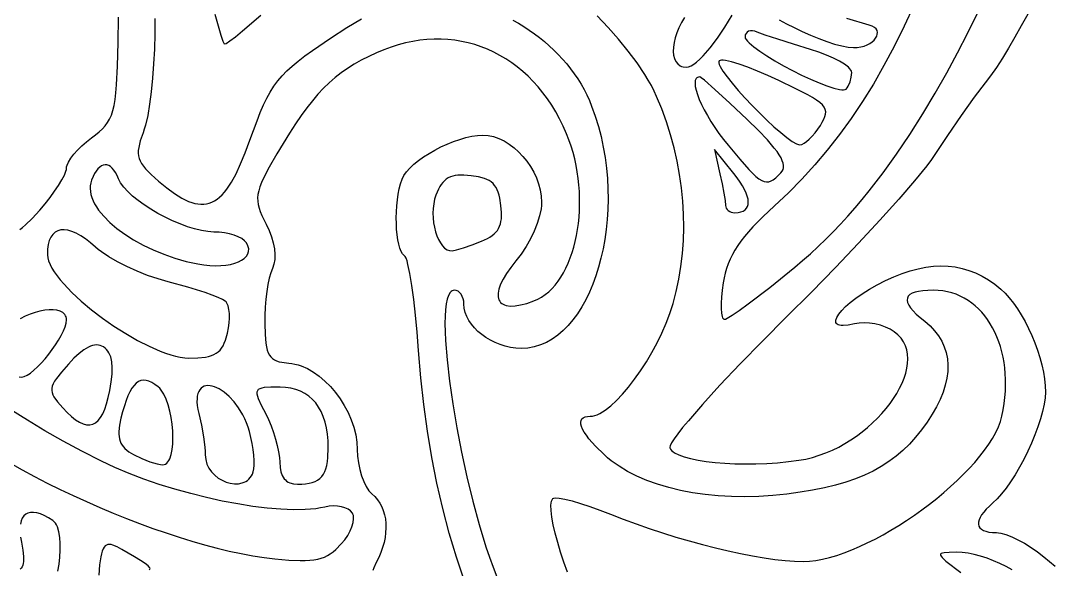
# Model space of a CAD drawing. Header units: millimetres. Extents: x -4.46 to 4.46, y -4.6 to 4.42.
# Drawn here: x -1.58 to -0.1, y -3.692 to -2.905 of the extents above; entities that cross this region are included whole.
import ezdxf

# ---------------------------------------------------------------- set-up
doc = ezdxf.new("R2010")
doc.units = ezdxf.units.MM

msp = doc.modelspace()

# ---------------------------------------------------------------- linework, layer by layer
at = {"flags": 128}
for points in [[(-0.300031, -2.883539), (-0.313812, -2.913549), (-0.328021, -2.942302), (-0.342684, -2.969843), (-0.357831, -2.996216), (-0.373486, -3.021469), (-0.389679, -3.045645), (-0.406436, -3.068792), (-0.423784, -3.090954), (-0.44175, -3.112177), (-0.460362, -3.132507), (-0.479646, -3.151989), (-0.499631, -3.170669), (-0.516437, -3.186332), (-0.530664, -3.200866), (-0.536874, -3.207804), (-0.542514, -3.214572), (-0.547611, -3.221209), (-0.552188, -3.227753), (-0.556272, -3.23424), (-0.559886, -3.240709), (-0.563057, -3.247198), (-0.565809, -3.253744), (-0.568167, -3.260384), (-0.570157, -3.267158), (-0.571803, -3.274101), (-0.573131, -3.281253), (-0.574619, -3.291717), (-0.5756, -3.301479), (-0.576081, -3.310324), (-0.57607, -3.318039), (-0.575576, -3.324412), (-0.574606, -3.329227), (-0.573945, -3.330985), (-0.573168, -3.332273), (-0.572276, -3.333066), (-0.57127, -3.333336), (-0.569748, -3.332949), (-0.567347, -3.331812), (-0.560116, -3.327442), (-0.549988, -3.320535), (-0.537379, -3.311395), (-0.506369, -3.287645), (-0.470395, -3.258642), (-0.459146, -3.24915), (-0.448023, -3.239337), (-0.437027, -3.229204), (-0.426158, -3.218749), (-0.415416, -3.207975), (-0.404802, -3.196881), (-0.394316, -3.185467), (-0.383957, -3.173734), (-0.373727, -3.161682), (-0.363626, -3.149311), (-0.343809, -3.123616), (-0.324509, -3.096651), (-0.305728, -3.068419)], [(-1.235603, -2.897966), (-1.261497, -2.920562), (-1.271758, -2.928961), (-1.279774, -2.935048), (-1.285206, -2.938537), (-1.286847, -2.939218), (-1.287714, -2.939142), (-1.289314, -2.935506), (-1.292142, -2.926843), (-1.300858, -2.896697)], [(-0.795995, -3.695722), (-0.801209, -3.681154), (-0.805935, -3.666838), (-0.810097, -3.653014), (-0.813618, -3.639923), (-0.816424, -3.627804), (-0.818439, -3.616899), (-0.819586, -3.607447), (-0.819789, -3.599688), (-0.819513, -3.596518), (-0.818973, -3.593862), (-0.818159, -3.59175), (-0.817061, -3.590211), (-0.815869, -3.589565), (-0.813949, -3.589245), (-0.808097, -3.589534), (-0.799844, -3.590989), (-0.78953, -3.593517), (-0.777494, -3.597026), (-0.764073, -3.601426), (-0.749608, -3.606625), (-0.734436, -3.612531), (-0.716335, -3.619634), (-0.697803, -3.626488), (-0.678955, -3.633064), (-0.659909, -3.639332), (-0.640782, -3.645266), (-0.621689, -3.650835), (-0.602747, -3.656012), (-0.584074, -3.660768), (-0.565785, -3.665075), (-0.547997, -3.668902), (-0.530827, -3.672223), (-0.514392, -3.675009), (-0.498807, -3.677231), (-0.48419, -3.678859), (-0.470657, -3.679867), (-0.458325, -3.680225), (-0.449507, -3.679872), (-0.440239, -3.678797), (-0.430567, -3.677033), (-0.420535, -3.674612), (-0.410187, -3.671567), (-0.399568, -3.667931), (-0.388721, -3.663735), (-0.377692, -3.659012), (-0.366525, -3.653795), (-0.355263, -3.648116), (-0.343953, -3.642007), (-0.332636, -3.635502), (-0.321359, -3.628631), (-0.310166, -3.621429), (-0.299101, -3.613927), (-0.288207, -3.606157), (-0.277531, -3.598153), (-0.267115, -3.589946), (-0.257005, -3.58157), (-0.247244, -3.573056), (-0.237878, -3.564437), (-0.22895, -3.555745), (-0.220505, -3.547013), (-0.212587, -3.538274), (-0.205241, -3.529559), (-0.19851, -3.520902), (-0.19244, -3.512334), (-0.187075, -3.503888), (-0.182459, -3.495597), (-0.178636, -3.487493), (-0.175651, -3.479608), (-0.173548, -3.471975), (-0.171755, -3.462966), (-0.170347, -3.454045), (-0.169315, -3.445224), (-0.168654, -3.436517), (-0.168355, -3.427937), (-0.168412, -3.419496), (-0.168818, -3.411208), (-0.169566, -3.403085), (-0.170648, -3.395142), (-0.172058, -3.387389), (-0.173788, -3.379842), (-0.175832, -3.372512), (-0.178181, -3.365413), (-0.18083, -3.358557), (-0.183771, -3.351958), (-0.186997, -3.345629), (-0.190501, -3.339583), (-0.194276, -3.333833), (-0.198315, -3.328391), (-0.20261, -3.323271), (-0.207155, -3.318486), (-0.211943, -3.314049), (-0.216966, -3.309972), (-0.222218, -3.30627), (-0.22769, -3.302954), (-0.233377, -3.300038), (-0.239272, -3.297535), (-0.245366, -3.295458), (-0.251654, -3.29382), (-0.258127, -3.292634), (-0.264779, -3.291913), (-0.271603, -3.291669), (-0.279683, -3.291847), (-0.286793, -3.292377), (-0.292933, -3.29326), (-0.298101, -3.294494), (-0.302299, -3.296077), (-0.305524, -3.298009), (-0.307777, -3.300287), (-0.309058, -3.302911), (-0.309366, -3.305879), (-0.3087, -3.30919), (-0.307061, -3.312843), (-0.304447, -3.316835), (-0.300859, -3.321167), (-0.296295, -3.325837), (-0.290757, -3.330843), (-0.284242, -3.336183), (-0.276676, -3.342721), (-0.270086, -3.349654), (-0.264474, -3.356968), (-0.259839, -3.364649), (-0.256183, -3.372683), (-0.253505, -3.381057), (-0.251805, -3.389758), (-0.251084, -3.39877), (-0.251343, -3.408081), (-0.252581, -3.417677), (-0.254799, -3.427544), (-0.257998, -3.437668), (-0.262177, -3.448035), (-0.267338, -3.458632), (-0.27348, -3.469446), (-0.280603, -3.480461), (-0.288801, -3.491823), (-0.297305, -3.502387), (-0.306174, -3.512185), (-0.315468, -3.521246), (-0.325246, -3.529601), (-0.335569, -3.537281), (-0.346495, -3.544316), (-0.358084, -3.550737), (-0.370396, -3.556575), (-0.383491, -3.56186), (-0.397427, -3.566622), (-0.412265, -3.570893), (-0.428065, -3.574702), (-0.444885, -3.578081), (-0.462785, -3.58106), (-0.481825, -3.583669), (-0.502051, -3.585773), (-0.522079, -3.587058), (-0.541841, -3.587539), (-0.561269, -3.587229), (-0.580296, -3.586145), (-0.598852, -3.5843), (-0.616871, -3.58171), (-0.634284, -3.578388), (-0.651023, -3.57435), (-0.66702, -3.56961), (-0.682207, -3.564183), (-0.696517, -3.558083), (-0.709881, -3.551326), (-0.72223, -3.543925), (-0.733499, -3.535896), (-0.738706, -3.53165), (-0.743617, -3.527253), (-0.755803, -3.515158), (-0.765284, -3.504358), (-0.768999, -3.499473), (-0.772025, -3.494949), (-0.774358, -3.490797), (-0.775992, -3.487031), (-0.776924, -3.483661), (-0.777149, -3.480701), (-0.776663, -3.478162), (-0.775461, -3.476057), (-0.773539, -3.474399), (-0.770892, -3.473199), (-0.767517, -3.472471), (-0.763409, -3.472225), (-0.760255, -3.471971), (-0.756928, -3.47122), (-0.753441, -3.469993), (-0.749808, -3.468307), (-0.742159, -3.463634), (-0.734092, -3.457351), (-0.725717, -3.449608), (-0.717144, -3.440555), (-0.708483, -3.430342), (-0.699844, -3.419117), (-0.691339, -3.407032), (-0.683076, -3.394236), (-0.675166, -3.380878), (-0.667719, -3.367108), (-0.660846, -3.353076), (-0.654657, -3.338932), (-0.649261, -3.324825), (-0.64477, -3.310906), (-0.640179, -3.293491), (-0.636414, -3.275709), (-0.633472, -3.257606), (-0.631348, -3.239228), (-0.63004, -3.22062), (-0.629543, -3.201828), (-0.629854, -3.182899), (-0.630969, -3.163878), (-0.632885, -3.14481), (-0.635598, -3.125742), (-0.639105, -3.10672), (-0.643401, -3.087788), (-0.648483, -3.068994), (-0.654347, -3.050383), (-0.66099, -3.032), (-0.668409, -3.013892), (-0.671912, -3.006319), (-0.675919, -2.998544), (-0.680401, -2.99059), (-0.685334, -2.982483), (-0.696446, -2.965907), (-0.709044, -2.949016), (-0.722918, -2.932008), (-0.737859, -2.915083), (-0.753658, -2.898441)], [(-0.136746, -2.89615), (-0.14584, -2.913026), (-0.154992, -2.929341), (-0.164084, -2.944865), (-0.173, -2.959369), (-0.181622, -2.972623), (-0.189835, -2.984397), (-0.19752, -2.994461), (-0.213287, -3.015024), (-0.232154, -3.041254), (-0.251752, -3.069779), (-0.269714, -3.097225), (-0.27465, -3.104475), (-0.281206, -3.113253), (-0.298747, -3.134921), (-0.321466, -3.161274), (-0.34849, -3.191357), (-0.378949, -3.224216), (-0.41197, -3.258897), (-0.446682, -3.294445), (-0.482214, -3.329906), (-0.516816, -3.364449), (-0.548873, -3.397357), (-0.577698, -3.427861), (-0.602607, -3.455192), (-0.622912, -3.478581), (-0.631125, -3.488557), (-0.637929, -3.497259), (-0.64324, -3.504591), (-0.646971, -3.510457), (-0.649038, -3.51476), (-0.64942, -3.516296), (-0.649353, -3.517406), (-0.648461, -3.519283), (-0.647054, -3.521095), (-0.645152, -3.52284), (-0.642774, -3.524514), (-0.636673, -3.527646), (-0.62891, -3.530476), (-0.619646, -3.532988), (-0.609041, -3.535168), (-0.597254, -3.537), (-0.584445, -3.538468), (-0.570775, -3.539557), (-0.556402, -3.540252), (-0.541488, -3.540537), (-0.526191, -3.540398), (-0.510672, -3.539818), (-0.495091, -3.538782), (-0.479607, -3.537274), (-0.464381, -3.535281), (-0.454566, -3.533498), (-0.444853, -3.531116), (-0.435269, -3.528169), (-0.425838, -3.524691), (-0.416587, -3.520717), (-0.40754, -3.516281), (-0.398724, -3.511418), (-0.390163, -3.506161), (-0.381884, -3.500546), (-0.373911, -3.494606), (-0.366271, -3.488375), (-0.358989, -3.481889), (-0.352091, -3.475182), (-0.345601, -3.468288), (-0.339546, -3.461241), (-0.33395, -3.454076), (-0.328841, -3.446827), (-0.324242, -3.439528), (-0.32018, -3.432214), (-0.31668, -3.424919), (-0.313767, -3.417678), (-0.311468, -3.410525), (-0.309807, -3.403495), (-0.308811, -3.39662), (-0.308504, -3.389937), (-0.308912, -3.38348), (-0.310061, -3.377282), (-0.311977, -3.371378), (-0.314684, -3.365803), (-0.318208, -3.36059), (-0.322576, -3.355775), (-0.327811, -3.351392), (-0.333733, -3.347674), (-0.340477, -3.344512), (-0.347808, -3.341952), (-0.35549, -3.340041), (-0.363289, -3.338827), (-0.37097, -3.338356), (-0.378296, -3.338677), (-0.385034, -3.339836), (-0.393974, -3.341675), (-0.401019, -3.342293), (-0.403854, -3.342175), (-0.406241, -3.341788), (-0.408189, -3.341146), (-0.409709, -3.34026), (-0.410807, -3.339142), (-0.411494, -3.337805), (-0.411778, -3.336262), (-0.411668, -3.334524), (-0.410301, -3.330513), (-0.407464, -3.325871), (-0.403228, -3.320696), (-0.397664, -3.315088), (-0.390843, -3.309143), (-0.382835, -3.302961), (-0.373711, -3.29664), (-0.363542, -3.290277), (-0.352399, -3.283972), (-0.340353, -3.277822), (-0.328272, -3.272324), (-0.316457, -3.267659), (-0.304902, -3.263828), (-0.293598, -3.26083), (-0.28254, -3.258666), (-0.271721, -3.257337), (-0.261134, -3.256843), (-0.250772, -3.257185), (-0.240628, -3.258363), (-0.230695, -3.260377), (-0.220967, -3.263229), (-0.211437, -3.266918), (-0.202098, -3.271445), (-0.192943, -3.27681), (-0.183966, -3.283015), (-0.175159, -3.290058), (-0.169058, -3.295801), (-0.163031, -3.302483), (-0.157122, -3.310002), (-0.151375, -3.318256), (-0.145833, -3.327144), (-0.140542, -3.336564), (-0.135545, -3.346414), (-0.130886, -3.356591), (-0.12661, -3.366995), (-0.122761, -3.377524), (-0.119383, -3.388076), (-0.11652, -3.398549), (-0.114216, -3.40884), (-0.112516, -3.41885), (-0.111464, -3.428475), (-0.111103, -3.437614), (-0.111596, -3.445869), (-0.113023, -3.455128), (-0.115303, -3.465223), (-0.118357, -3.475987), (-0.122106, -3.487252), (-0.126471, -3.498851), (-0.131371, -3.510617), (-0.136728, -3.522381), (-0.142462, -3.533978), (-0.148493, -3.545238), (-0.154743, -3.555996), (-0.161131, -3.566083), (-0.167577, -3.575332), (-0.174004, -3.583576), (-0.180331, -3.590647), (-0.186478, -3.596378), (-0.191652, -3.6009), (-0.196087, -3.605251), (-0.199784, -3.609414), (-0.202746, -3.613374), (-0.204974, -3.617113), (-0.206471, -3.620614), (-0.207238, -3.623862), (-0.207277, -3.626838), (-0.20659, -3.629527), (-0.205179, -3.631911), (-0.203046, -3.633974), (-0.200193, -3.6357), (-0.196622, -3.637071), (-0.192334, -3.638071), (-0.187332, -3.638684), (-0.181617, -3.638892), (-0.178681, -3.639072), (-0.175408, -3.6396), (-0.167986, -3.641631), (-0.159632, -3.644843), (-0.150624, -3.649091), (-0.141241, -3.654235), (-0.131762, -3.660132), (-0.122465, -3.666639), (-0.113631, -3.673614), (-0.097561, -3.686951)], [(-0.628664, -2.900905), (-0.632953, -2.908291), (-0.636579, -2.91567), (-0.639535, -2.922957), (-0.641813, -2.930065), (-0.643406, -2.936906), (-0.644306, -2.943395), (-0.644506, -2.949445), (-0.643998, -2.954969), (-0.642775, -2.959881), (-0.640828, -2.964094), (-0.638151, -2.967521), (-0.634735, -2.970077), (-0.632748, -2.971), (-0.630574, -2.971673), (-0.625659, -2.972225), (-0.622577, -2.971732), (-0.619082, -2.970289), (-0.615216, -2.967946), (-0.611022, -2.964755), (-0.606541, -2.960769), (-0.601814, -2.956038), (-0.591794, -2.944551), (-0.581296, -2.930707), (-0.570655, -2.91492), (-0.560206, -2.897603)], [(-0.305728, -3.068419), (-0.287072, -3.038733), (-0.269422, -3.009399), (-0.252757, -2.980373), (-0.237062, -2.951612), (-0.222317, -2.923071), (-0.208505, -2.894708)], [(-1.580912, -3.204595), (-1.576914, -3.201573), (-1.572666, -3.197942), (-1.563252, -3.188777), (-1.552325, -3.176947), (-1.5446, -3.167947), (-1.537395, -3.158873), (-1.530866, -3.149972), (-1.525171, -3.141491), (-1.520468, -3.133677), (-1.516913, -3.126777), (-1.514665, -3.12104), (-1.51408, -3.118684), (-1.513881, -3.116711), (-1.513695, -3.114826), (-1.51315, -3.112729), (-1.511053, -3.107984), (-1.50774, -3.102654), (-1.503355, -3.096916), (-1.498046, -3.090947), (-1.491961, -3.084926), (-1.485246, -3.079029), (-1.478048, -3.073433), (-1.47222, -3.069066), (-1.467049, -3.064846), (-1.46249, -3.060624), (-1.458504, -3.056249), (-1.455046, -3.051569), (-1.452075, -3.046434), (-1.449548, -3.040693), (-1.447424, -3.034195), (-1.445661, -3.02679), (-1.444215, -3.018326), (-1.443045, -3.008653), (-1.442108, -2.997619), (-1.440767, -2.970867), (-1.439853, -2.936864), (-1.439212, -2.900358)], [(-1.387184, -2.902291), (-1.387369, -2.924246), (-1.387995, -2.946084), (-1.389057, -2.967455), (-1.390547, -2.988009), (-1.39246, -3.007396), (-1.394788, -3.025265), (-1.397525, -3.041267), (-1.400665, -3.055051), (-1.402383, -3.061002), (-1.4042, -3.066267), (-1.408137, -3.077542), (-1.409516, -3.082494), (-1.410476, -3.087072), (-1.410997, -3.091338), (-1.41106, -3.095353), (-1.410644, -3.099179), (-1.40973, -3.102878), (-1.408298, -3.106512), (-1.406328, -3.110143), (-1.4038, -3.113832), (-1.400695, -3.117642), (-1.392673, -3.12587), (-1.382103, -3.135322), (-1.370209, -3.14509), (-1.359102, -3.153198), (-1.348722, -3.159617), (-1.343784, -3.162185), (-1.339004, -3.16432), (-1.334373, -3.166019), (-1.329885, -3.167278), (-1.32553, -3.168093), (-1.321302, -3.168462), (-1.317192, -3.168381), (-1.313193, -3.167845), (-1.309296, -3.166852), (-1.305494, -3.165399), (-1.301778, -3.16348), (-1.298142, -3.161094), (-1.294576, -3.158236), (-1.291074, -3.154903), (-1.287627, -3.151091), (-1.284227, -3.146797), (-1.277539, -3.136748), (-1.270945, -3.124728), (-1.264383, -3.110709), (-1.25779, -3.094661), (-1.251103, -3.076558), (-1.240936, -3.048767), (-1.236208, -3.036921), (-1.23155, -3.026231), (-1.226839, -3.016539), (-1.22195, -3.007687), (-1.216758, -2.999519), (-1.211138, -2.991876), (-1.204966, -2.984601), (-1.198118, -2.977535), (-1.190468, -2.970522), (-1.181892, -2.963404), (-1.172266, -2.956023), (-1.161465, -2.948221), (-1.135839, -2.930725), (-1.112023, -2.915239), (-1.091259, -2.902782)], [(-0.874292, -2.904795), (-0.866328, -2.909276), (-0.858518, -2.914026), (-0.850874, -2.919037), (-0.843409, -2.924302), (-0.836135, -2.92981), (-0.829066, -2.935554), (-0.822213, -2.941526), (-0.815589, -2.947715), (-0.809207, -2.954115), (-0.803079, -2.960716), (-0.797218, -2.967511), (-0.791637, -2.974489), (-0.786348, -2.981643), (-0.781363, -2.988965), (-0.776696, -2.996445), (-0.772358, -3.004075), (-0.768363, -3.011847), (-0.764723, -3.019751), (-0.76145, -3.027781), (-0.75632, -3.042224), (-0.75185, -3.056868), (-0.748029, -3.071669), (-0.744842, -3.086584), (-0.742279, -3.101569), (-0.740326, -3.116582), (-0.73897, -3.131579), (-0.7382, -3.146516), (-0.738002, -3.161352), (-0.738364, -3.176042), (-0.739273, -3.190543), (-0.740718, -3.204813), (-0.742684, -3.218808), (-0.74516, -3.232484), (-0.748133, -3.245799), (-0.751591, -3.258709), (-0.75552, -3.271172), (-0.759909, -3.283144), (-0.764745, -3.294581), (-0.770014, -3.305441), (-0.775706, -3.31568), (-0.781806, -3.325256), (-0.788302, -3.334125), (-0.795183, -3.342243), (-0.802434, -3.349569), (-0.810045, -3.356057), (-0.818001, -3.361666), (-0.826291, -3.366352), (-0.834902, -3.370072), (-0.843821, -3.372783), (-0.853036, -3.37444), (-0.862534, -3.375003), (-0.870256, -3.374641), (-0.877904, -3.373587), (-0.88542, -3.371885), (-0.892745, -3.369581), (-0.899821, -3.366721), (-0.906588, -3.363349), (-0.912989, -3.359512), (-0.918964, -3.355254), (-0.924456, -3.350622), (-0.929406, -3.34566), (-0.933754, -3.340415), (-0.937444, -3.33493), (-0.940415, -3.329253), (-0.94261, -3.323428), (-0.94397, -3.317501), (-0.944436, -3.311517), (-0.94472, -3.30753), (-0.945532, -3.30381), (-0.946817, -3.300439), (-0.948516, -3.297499), (-0.950574, -3.295071), (-0.952933, -3.293235), (-0.955535, -3.292074), (-0.958325, -3.291669), (-0.959995, -3.291882), (-0.961545, -3.292514), (-0.962977, -3.293555), (-0.964292, -3.294994), (-0.966581, -3.299024), (-0.968423, -3.304521), (-0.969833, -3.311401), (-0.970823, -3.319582), (-0.971407, -3.328979), (-0.971598, -3.339508), (-0.971407, -3.351087), (-0.97085, -3.363632), (-0.968685, -3.391283), (-0.965208, -3.421794), (-0.960523, -3.454496), (-0.954735, -3.48872), (-0.947949, -3.523797), (-0.940268, -3.559059), (-0.931798, -3.593837), (-0.922643, -3.627463), (-0.912909, -3.659268), (-0.907856, -3.674278), (-0.902698, -3.688583), (-0.897447, -3.702097)], [(-0.49261, -2.904096), (-0.482352, -2.909809), (-0.471287, -2.915501), (-0.459685, -2.921037), (-0.447818, -2.926283), (-0.435956, -2.931104), (-0.424371, -2.935366), (-0.413335, -2.938936), (-0.403118, -2.941678), (-0.393992, -2.943458), (-0.386228, -2.944142), (-0.380906, -2.94391), (-0.375882, -2.943121), (-0.371204, -2.941843), (-0.366921, -2.940143), (-0.36308, -2.938092), (-0.359729, -2.935757), (-0.356916, -2.933207), (-0.354688, -2.93051), (-0.353094, -2.927735), (-0.352182, -2.92495), (-0.351999, -2.922224), (-0.352593, -2.919626), (-0.354013, -2.917224), (-0.356305, -2.915086), (-0.359518, -2.913281), (-0.3637, -2.911878)], [(-0.3637, -2.911878), (-0.396016, -2.902333)], [(-0.388881, -2.979739), (-0.389187, -2.978054), (-0.390086, -2.976239), (-0.391547, -2.974312), (-0.39354, -2.972289), (-0.398999, -2.968023), (-0.406223, -2.963577), (-0.414968, -2.959087), (-0.424992, -2.954686), (-0.436053, -2.950511), (-0.447909, -2.946697), (-0.472202, -2.939344), (-0.494702, -2.932202), (-0.512903, -2.92609), (-0.524298, -2.921822), (-0.527787, -2.920613), (-0.531042, -2.92005), (-0.53399, -2.920106), (-0.536561, -2.920751), (-0.538685, -2.921958), (-0.54029, -2.923699), (-0.541305, -2.925946), (-0.541659, -2.928669), (-0.541276, -2.930444), (-0.54016, -2.932496), (-0.538356, -2.934802), (-0.535911, -2.937338), (-0.529288, -2.943), (-0.520662, -2.949291), (-0.510408, -2.956017), (-0.498898, -2.962985), (-0.486508, -2.970002), (-0.47361, -2.976874), (-0.460578, -2.983409), (-0.447785, -2.989413), (-0.435606, -2.994693), (-0.424413, -2.999056), (-0.41458, -3.002309), (-0.406481, -3.004259), (-0.403198, -3.004684), (-0.400489, -3.004712), (-0.3984, -3.004317), (-0.396978, -3.003475), (-0.395354, -3.001528), (-0.393838, -2.999094), (-0.391263, -2.993159), (-0.389521, -2.986448), (-0.389047, -2.983044), (-0.388881, -2.979739)], [(-0.944086, -3.707237), (-0.955202, -3.673895), (-0.965422, -3.639539), (-0.974717, -3.604256), (-0.98306, -3.568132), (-0.990423, -3.531257), (-0.99678, -3.493716), (-1.002102, -3.455597), (-1.006363, -3.416987), (-1.009534, -3.377975), (-1.011499, -3.35192), (-1.013797, -3.327327), (-1.016345, -3.304753), (-1.019058, -3.284758), (-1.021853, -3.2679), (-1.024647, -3.254739), (-1.026017, -3.249719), (-1.027355, -3.245832), (-1.028651, -3.243149), (-1.029895, -3.241739), (-1.032327, -3.239475), (-1.034479, -3.235954), (-1.036348, -3.231315), (-1.03793, -3.225697), (-1.039221, -3.219239), (-1.040215, -3.212081), (-1.040911, -3.204361), (-1.041303, -3.196218), (-1.041387, -3.187792), (-1.04116, -3.179223), (-1.040618, -3.170648), (-1.039756, -3.162208), (-1.038571, -3.154041), (-1.037058, -3.146286), (-1.035214, -3.139084), (-1.033034, -3.132572), (-1.03045, -3.127389), (-1.026686, -3.122064), (-1.021861, -3.116664), (-1.016095, -3.111254), (-1.00951, -3.1059), (-1.002225, -3.100667), (-0.994361, -3.095621), (-0.986037, -3.090827), (-0.977375, -3.086352), (-0.968494, -3.082261), (-0.959514, -3.078619), (-0.950557, -3.075492), (-0.941742, -3.072946), (-0.93319, -3.071046), (-0.92502, -3.069858), (-0.917353, -3.069447), (-0.909628, -3.07001), (-0.901927, -3.071648), (-0.894317, -3.074286), (-0.886862, -3.07785), (-0.879629, -3.082265), (-0.872682, -3.087456), (-0.866086, -3.093348), (-0.859907, -3.099867), (-0.85421, -3.106938), (-0.849061, -3.114486), (-0.844525, -3.122436), (-0.840668, -3.130713), (-0.837553, -3.139243), (-0.835248, -3.14795), (-0.833817, -3.156761), (-0.833325, -3.1656), (-0.833503, -3.17016), (-0.834026, -3.17496), (-0.836055, -3.185156), (-0.839302, -3.195934), (-0.843659, -3.207044), (-0.849015, -3.218236), (-0.855263, -3.229256), (-0.862292, -3.239855), (-0.869992, -3.249781), (-0.877381, -3.259049), (-0.88349, -3.267736), (-0.888337, -3.275803), (-0.891939, -3.283213), (-0.894313, -3.289927), (-0.895476, -3.295908), (-0.895445, -3.301119), (-0.894987, -3.303423), (-0.894237, -3.30552), (-0.893197, -3.307406), (-0.891869, -3.309075), (-0.890255, -3.310523), (-0.888358, -3.311745), (-0.886179, -3.312737), (-0.88372, -3.313493), (-0.877974, -3.314281), (-0.871137, -3.31407), (-0.863224, -3.312824), (-0.854253, -3.310504), (-0.844242, -3.307072), (-0.838583, -3.30459), (-0.833148, -3.301545), (-0.827942, -3.297964), (-0.822969, -3.293868), (-0.818234, -3.289283), (-0.813742, -3.284232), (-0.809497, -3.278739), (-0.805504, -3.272827), (-0.801768, -3.266522), (-0.798293, -3.259845), (-0.795084, -3.252822), (-0.792146, -3.245476), (-0.789484, -3.237832), (-0.787101, -3.229912), (-0.785002, -3.221741), (-0.783193, -3.213343), (-0.781678, -3.204741), (-0.780462, -3.19596), (-0.779549, -3.187023), (-0.778944, -3.177954), (-0.778651, -3.168778), (-0.778676, -3.159517), (-0.779022, -3.150195), (-0.779695, -3.140838), (-0.780699, -3.131468), (-0.78204, -3.122109), (-0.78372, -3.112785), (-0.785746, -3.103521), (-0.788122, -3.094339), (-0.790852, -3.085264), (-0.793942, -3.07632), (-0.797395, -3.067531), (-0.802202, -3.056669), (-0.807367, -3.046224), (-0.812876, -3.0362), (-0.818718, -3.026603), (-0.824882, -3.017436), (-0.831356, -3.008706), (-0.838127, -3.000418), (-0.845185, -2.992576), (-0.852516, -2.985186), (-0.860109, -2.978252), (-0.867953, -2.97178), (-0.876036, -2.965774), (-0.884345, -2.96024), (-0.892869, -2.955183), (-0.901596, -2.950608), (-0.910515, -2.94652), (-0.919612, -2.942924), (-0.928878, -2.939825), (-0.938299, -2.937227), (-0.947864, -2.935137), (-0.957561, -2.933559), (-0.967378, -2.932498), (-0.977304, -2.93196), (-0.987326, -2.931948), (-0.997434, -2.93247), (-1.007613, -2.933528), (-1.017854, -2.935129), (-1.028145, -2.937277), (-1.038472, -2.939978), (-1.048826, -2.943237), (-1.059193, -2.947058), (-1.069561, -2.951447), (-1.080882, -2.956762), (-1.091534, -2.96222), (-1.101591, -2.967898), (-1.11113, -2.973871), (-1.120225, -2.980216), (-1.12895, -2.987007), (-1.13738, -2.994322), (-1.145591, -3.002235), (-1.153657, -3.010824), (-1.161652, -3.020163), (-1.169652, -3.030328), (-1.177731, -3.041396), (-1.185965, -3.053443), (-1.194428, -3.066543), (-1.212339, -3.096211), (-1.22333, -3.115435), (-1.231448, -3.130911), (-1.234475, -3.137535), (-1.236838, -3.143569), (-1.238553, -3.14913), (-1.23964, -3.154334), (-1.240115, -3.159298), (-1.239997, -3.164136), (-1.239303, -3.168965), (-1.238052, -3.173901), (-1.236261, -3.179059), (-1.233947, -3.184556), (-1.227825, -3.197031), (-1.223511, -3.206176), (-1.220085, -3.215171), (-1.217563, -3.22392), (-1.215957, -3.232324), (-1.215281, -3.240286), (-1.215548, -3.247708), (-1.216771, -3.254494), (-1.218964, -3.260544), (-1.221251, -3.266514), (-1.223354, -3.27423), (-1.225227, -3.283368), (-1.226829, -3.293609), (-1.228114, -3.304628), (-1.229038, -3.316105), (-1.229559, -3.327717), (-1.229631, -3.339142), (-1.229152, -3.355076), (-1.228075, -3.367679), (-1.227235, -3.372858), (-1.226155, -3.377356), (-1.224803, -3.381223), (-1.22315, -3.384511), (-1.221164, -3.38727), (-1.218816, -3.389551), (-1.216075, -3.391403), (-1.21291, -3.392878), (-1.209292, -3.394026), (-1.205189, -3.394898), (-1.195409, -3.396017), (-1.190971, -3.396519), (-1.186522, -3.397366), (-1.18207, -3.398544), (-1.177627, -3.400039), (-1.168806, -3.403936), (-1.160138, -3.408954), (-1.151703, -3.414994), (-1.143581, -3.421953), (-1.135853, -3.429731), (-1.128598, -3.438227), (-1.121897, -3.447339), (-1.115829, -3.456967), (-1.110475, -3.46701), (-1.105915, -3.477366), (-1.102228, -3.487935), (-1.099496, -3.498615), (-1.097798, -3.509306), (-1.097214, -3.519906), (-1.096789, -3.529526), (-1.09557, -3.539184), (-1.093644, -3.548618), (-1.091094, -3.557569), (-1.088008, -3.565776), (-1.08447, -3.57298), (-1.080566, -3.57892), (-1.078503, -3.581335), (-1.076381, -3.583336), (-1.072072, -3.58735), (-1.068277, -3.591791), (-1.064997, -3.596631), (-1.062234, -3.601838), (-1.059991, -3.607382), (-1.058269, -3.613233), (-1.05707, -3.619359), (-1.056397, -3.62573), (-1.05625, -3.632316), (-1.056631, -3.639086), (-1.057544, -3.64601), (-1.058988, -3.653057), (-1.060968, -3.660196), (-1.063483, -3.667397), (-1.066537, -3.67463), (-1.070131, -3.681864), (-1.073736, -3.689563), (-1.075013, -3.693225)], [(-0.493339, -2.991114), (-0.508984, -2.983961), (-0.523913, -2.977621), (-0.537777, -2.972209), (-0.550223, -2.96784), (-0.560902, -2.964628), (-0.569462, -2.962688), (-0.572839, -2.962231), (-0.575554, -2.962136), (-0.577564, -2.962416), (-0.578825, -2.963086), (-0.579389, -2.964274), (-0.579311, -2.966016), (-0.578628, -2.968272), (-0.577378, -2.971005), (-0.573325, -2.977742), (-0.56745, -2.985918), (-0.56005, -2.995223), (-0.551425, -3.005345), (-0.541871, -3.015976), (-0.531686, -3.026805), (-0.52117, -3.037521), (-0.51062, -3.047815), (-0.500334, -3.057376), (-0.490611, -3.065895), (-0.481747, -3.07306), (-0.474041, -3.078562), (-0.467792, -3.082091), (-0.465307, -3.083018), (-0.463298, -3.083336), (-0.460497, -3.082767), (-0.457197, -3.081137), (-0.453519, -3.078559), (-0.449584, -3.075149), (-0.445515, -3.071019), (-0.441432, -3.066285), (-0.437458, -3.061061), (-0.433714, -3.055461), (-0.430963, -3.050878), (-0.428765, -3.046704), (-0.427187, -3.04287), (-0.426294, -3.039301), (-0.426155, -3.035928), (-0.426834, -3.032677), (-0.4284, -3.029477), (-0.430917, -3.026256), (-0.434454, -3.022943), (-0.439077, -3.019464), (-0.444852, -3.01575), (-0.451845, -3.011727), (-0.469755, -3.002468), (-0.493339, -2.991114)], [(-0.538492, -3.047142), (-0.563573, -3.023444), (-0.584782, -3.004039), (-0.599885, -2.990929), (-0.604447, -2.987359), (-0.606645, -2.986114), (-0.608271, -2.986267), (-0.609665, -2.98672), (-0.610829, -2.987461), (-0.611769, -2.988479), (-0.612996, -2.991302), (-0.613382, -2.995099), (-0.612965, -2.999779), (-0.611781, -3.005255), (-0.609868, -3.011436), (-0.607263, -3.018232), (-0.604003, -3.025554), (-0.600125, -3.033313), (-0.595666, -3.041419), (-0.590664, -3.049782), (-0.585156, -3.058313), (-0.579178, -3.066922), (-0.572769, -3.07552), (-0.565964, -3.084017), (-0.549363, -3.103808), (-0.536308, -3.118569), (-0.530874, -3.124187), (-0.526043, -3.128694), (-0.521721, -3.13214), (-0.517815, -3.134574), (-0.514229, -3.136045), (-0.51087, -3.136603), (-0.507642, -3.136297), (-0.504453, -3.135175), (-0.501206, -3.133287), (-0.49781, -3.130682), (-0.490186, -3.123517), (-0.488366, -3.121299), (-0.487127, -3.118842), (-0.486484, -3.116122), (-0.486449, -3.113118), (-0.487037, -3.10981), (-0.488261, -3.106175), (-0.490135, -3.102192), (-0.492673, -3.09784), (-0.495887, -3.093096), (-0.499792, -3.08794), (-0.509729, -3.076306), (-0.522593, -3.062763), (-0.538492, -3.047142)], [(-0.557811, -3.124614), (-0.585686, -3.090281), (-0.577756, -3.125003), (-0.574654, -3.139306), (-0.572089, -3.152583), (-0.570326, -3.163354), (-0.569631, -3.170142), (-0.569324, -3.172232), (-0.568523, -3.174183), (-0.567282, -3.175952), (-0.565655, -3.177496), (-0.563696, -3.178771), (-0.561459, -3.179735), (-0.558998, -3.180345), (-0.556367, -3.180558), (-0.551747, -3.180298), (-0.547758, -3.179528), (-0.544398, -3.178266), (-0.541667, -3.176528), (-0.539565, -3.17433), (-0.538091, -3.17169), (-0.537245, -3.168624), (-0.537027, -3.165149), (-0.537435, -3.161281), (-0.53847, -3.157037), (-0.540131, -3.152434), (-0.542418, -3.147488), (-0.54533, -3.142217), (-0.548866, -3.136636), (-0.553027, -3.130763), (-0.557811, -3.124614)], [(-1.255978, -3.223781), (-1.258658, -3.220675), (-1.262633, -3.217777), (-1.26771, -3.215148), (-1.273697, -3.212853), (-1.280401, -3.210956), (-1.287631, -3.209519), (-1.295193, -3.208606), (-1.302895, -3.208281), (-1.311388, -3.207749), (-1.320631, -3.206235), (-1.330464, -3.203829), (-1.340728, -3.200618), (-1.351263, -3.196692), (-1.36191, -3.192141), (-1.372509, -3.187054), (-1.382902, -3.18152), (-1.392928, -3.175628), (-1.402427, -3.169468), (-1.411242, -3.163128), (-1.419211, -3.156698), (-1.426176, -3.150268), (-1.431977, -3.143926), (-1.436455, -3.137761), (-1.438148, -3.134774), (-1.43945, -3.131864), (-1.441489, -3.127077), (-1.443666, -3.122951), (-1.445962, -3.119484), (-1.448358, -3.116676), (-1.450834, -3.114525), (-1.453373, -3.11303), (-1.455955, -3.112191), (-1.458561, -3.112006), (-1.461173, -3.112475), (-1.463771, -3.113595), (-1.466336, -3.115367), (-1.468849, -3.11779), (-1.471291, -3.120861), (-1.473645, -3.124581), (-1.475889, -3.128948), (-1.478006, -3.133961), (-1.479225, -3.137906), (-1.47991, -3.141957), (-1.480073, -3.146101), (-1.479731, -3.150328), (-1.478899, -3.154625), (-1.477591, -3.158981), (-1.475823, -3.163383), (-1.473609, -3.16782), (-1.470964, -3.17228), (-1.467904, -3.176752), (-1.464444, -3.181223), (-1.460597, -3.185681), (-1.451807, -3.194514), (-1.441654, -3.203156), (-1.430257, -3.211511), (-1.417737, -3.219487), (-1.404213, -3.226987), (-1.389805, -3.233918), (-1.374633, -3.240185), (-1.358816, -3.245694), (-1.342474, -3.25035), (-1.325728, -3.254058), (-1.316949, -3.255458), (-1.308484, -3.2563), (-1.300393, -3.256609), (-1.292734, -3.256411), (-1.285566, -3.255732), (-1.278948, -3.254597), (-1.272939, -3.253031), (-1.267598, -3.25106), (-1.262984, -3.24871), (-1.259155, -3.246006), (-1.25617, -3.242974), (-1.254089, -3.239638), (-1.252971, -3.236026), (-1.252874, -3.232162), (-1.253856, -3.228072), (-1.255978, -3.223781)], [(-0.891423, -3.170239), (-0.893014, -3.159897), (-0.894064, -3.155409), (-0.895314, -3.151345), (-0.896787, -3.147684), (-0.898504, -3.144403), (-0.900489, -3.14148), (-0.902765, -3.138892), (-0.905352, -3.136616), (-0.908276, -3.13463), (-0.911556, -3.132911), (-0.915218, -3.131438), (-0.923771, -3.129136), (-0.934117, -3.127544), (-0.944371, -3.126748), (-0.95313, -3.126969), (-0.957006, -3.127492), (-0.960577, -3.128307), (-0.963866, -3.129428), (-0.966897, -3.130866), (-0.969691, -3.132634), (-0.972271, -3.134745), (-0.974662, -3.137211), (-0.976885, -3.140046), (-0.978963, -3.143262), (-0.98092, -3.146872), (-0.984561, -3.155322), (-0.986485, -3.161433), (-0.987818, -3.167879), (-0.98859, -3.174556), (-0.988831, -3.18136), (-0.988572, -3.188188), (-0.987842, -3.194937), (-0.986673, -3.201502), (-0.985093, -3.207781), (-0.983133, -3.213668), (-0.980824, -3.219062), (-0.978195, -3.223857), (-0.975276, -3.227951), (-0.972099, -3.23124), (-0.968692, -3.23362), (-0.965086, -3.234987), (-0.961311, -3.235239), (-0.954917, -3.233877), (-0.944844, -3.230822), (-0.932478, -3.226528), (-0.9192, -3.221447), (-0.91079, -3.217611), (-0.907193, -3.215564), (-0.903985, -3.213401), (-0.901154, -3.211099), (-0.898688, -3.208637), (-0.896574, -3.205991), (-0.894801, -3.20314), (-0.893357, -3.200061), (-0.892228, -3.196731), (-0.891404, -3.193128), (-0.890872, -3.18923), (-0.890636, -3.180459), (-0.891423, -3.170239)], [(-1.286423, -3.307267), (-1.290285, -3.304871), (-1.29663, -3.301949), (-1.30512, -3.298612), (-1.315423, -3.294975), (-1.340122, -3.287251), (-1.368048, -3.279683), (-1.382706, -3.275522), (-1.397751, -3.270371), (-1.412756, -3.264435), (-1.427292, -3.257916), (-1.440934, -3.251018), (-1.453253, -3.243945), (-1.463822, -3.2369), (-1.468317, -3.233451), (-1.472214, -3.230086), (-1.479611, -3.223601), (-1.486729, -3.21809), (-1.493541, -3.213549), (-1.500017, -3.209973), (-1.506131, -3.207359), (-1.511852, -3.2057), (-1.517152, -3.204994), (-1.522004, -3.205235), (-1.526379, -3.20642), (-1.530247, -3.208543), (-1.533581, -3.2116), (-1.536353, -3.215586), (-1.538533, -3.220498), (-1.540094, -3.22633), (-1.541006, -3.233079), (-1.541242, -3.240739), (-1.540777, -3.245089), (-1.539527, -3.249754), (-1.537532, -3.254706), (-1.534832, -3.259913), (-1.53147, -3.265347), (-1.527484, -3.270977), (-1.522917, -3.276774), (-1.517808, -3.282708), (-1.50613, -3.294868), (-1.492774, -3.30722), (-1.478067, -3.319525), (-1.462334, -3.331544), (-1.445901, -3.343042), (-1.429093, -3.353778), (-1.412235, -3.363515), (-1.395654, -3.372016), (-1.379675, -3.379042), (-1.372013, -3.381928), (-1.364623, -3.384355), (-1.357546, -3.386295), (-1.350824, -3.387718), (-1.344496, -3.388593), (-1.338603, -3.388892), (-1.325537, -3.388565), (-1.314841, -3.387452), (-1.310286, -3.386539), (-1.306208, -3.385356), (-1.302569, -3.383876), (-1.299331, -3.382076), (-1.296454, -3.37993), (-1.2939, -3.377414), (-1.291631, -3.374504), (-1.289609, -3.371173), (-1.287795, -3.367398), (-1.28615, -3.363153), (-1.283214, -3.353156), (-1.281662, -3.34577), (-1.280694, -3.33848), (-1.280298, -3.331472), (-1.280459, -3.324935), (-1.281166, -3.319058), (-1.282404, -3.314029), (-1.28416, -3.310035), (-1.285229, -3.308486), (-1.286423, -3.307267)], [(-1.513881, -3.334197), (-1.514039, -3.331991), (-1.514504, -3.329974), (-1.515261, -3.328143), (-1.516296, -3.326497), (-1.519142, -3.323748), (-1.522928, -3.321712), (-1.527539, -3.320371), (-1.53286, -3.319708), (-1.538777, -3.319708), (-1.545174, -3.320353), (-1.551938, -3.321627), (-1.558953, -3.323513), (-1.566104, -3.325994), (-1.573277, -3.329053), (-1.580358, -3.332673)], [(-1.581665, -3.41589), (-1.578159, -3.416239), (-1.574496, -3.41548), (-1.570273, -3.413483), (-1.565599, -3.41039), (-1.560586, -3.40634), (-1.555342, -3.401473), (-1.549978, -3.395931), (-1.544603, -3.389853), (-1.539327, -3.383379), (-1.534261, -3.376651), (-1.529513, -3.369808), (-1.525194, -3.36299), (-1.521415, -3.356338), (-1.518283, -3.349993), (-1.515911, -3.344094), (-1.514407, -3.338782), (-1.513881, -3.334197)], [(-1.460784, -3.372989), (-1.463146, -3.371684), (-1.465608, -3.370755), (-1.468171, -3.370202), (-1.470836, -3.370025), (-1.473604, -3.370226), (-1.476475, -3.370803), (-1.479452, -3.371759), (-1.482534, -3.373093), (-1.489019, -3.376898), (-1.49594, -3.382223), (-1.503303, -3.389072), (-1.511117, -3.397447), (-1.521086, -3.408988), (-1.528338, -3.41823), (-1.530971, -3.422182), (-1.532955, -3.42579), (-1.534302, -3.429132), (-1.53502, -3.432284), (-1.53512, -3.435324), (-1.534613, -3.438329), (-1.533508, -3.441375), (-1.531816, -3.444541), (-1.526712, -3.451537), (-1.519381, -3.459933), (-1.512857, -3.466776), (-1.506667, -3.472513), (-1.500804, -3.47714), (-1.495264, -3.480657), (-1.490042, -3.48306), (-1.48513, -3.484349), (-1.480525, -3.484521), (-1.476219, -3.483574), (-1.472209, -3.481506), (-1.468488, -3.478315), (-1.46505, -3.473999), (-1.461891, -3.468556), (-1.459004, -3.461985), (-1.456384, -3.454282), (-1.454025, -3.445446), (-1.451923, -3.435475), (-1.449866, -3.422958), (-1.448694, -3.41193), (-1.448415, -3.40232), (-1.449041, -3.394055), (-1.45058, -3.387062), (-1.451696, -3.384019), (-1.453044, -3.381268), (-1.454625, -3.378798), (-1.456442, -3.376601), (-1.458494, -3.374668), (-1.460784, -3.372989)], [(-1.38252, -3.430072), (-1.387147, -3.426541), (-1.391557, -3.423819), (-1.395758, -3.421913), (-1.399761, -3.420831), (-1.403575, -3.420582), (-1.40721, -3.421174), (-1.410675, -3.422616), (-1.41398, -3.424914), (-1.417135, -3.428078), (-1.420149, -3.432116), (-1.423033, -3.437035), (-1.425795, -3.442844), (-1.428446, -3.449551), (-1.430995, -3.457164), (-1.433451, -3.465692), (-1.435825, -3.475142), (-1.437839, -3.485192), (-1.438755, -3.493871), (-1.438782, -3.497753), (-1.438511, -3.501359), (-1.437934, -3.504712), (-1.437044, -3.507834), (-1.435833, -3.510749), (-1.434292, -3.513479), (-1.432415, -3.516045), (-1.430193, -3.518472), (-1.424683, -3.522994), (-1.4177, -3.527225), (-1.406051, -3.532833), (-1.394289, -3.537426), (-1.383784, -3.54053), (-1.379432, -3.541375), (-1.375909, -3.541669), (-1.373844, -3.541406), (-1.371944, -3.540636), (-1.370206, -3.539388), (-1.368629, -3.537694), (-1.367211, -3.535582), (-1.36595, -3.533083), (-1.363893, -3.527043), (-1.362443, -3.519812), (-1.361586, -3.511629), (-1.361308, -3.502734), (-1.361594, -3.493366), (-1.362432, -3.483763), (-1.363806, -3.474165), (-1.365702, -3.464811), (-1.368106, -3.455941), (-1.371004, -3.447793), (-1.374382, -3.440606), (-1.378225, -3.434619), (-1.380317, -3.432151), (-1.38252, -3.430072)], [(-1.251881, -3.494031), (-1.253847, -3.487711), (-1.256084, -3.481658), (-1.258568, -3.475882), (-1.261273, -3.470392), (-1.267245, -3.460301), (-1.273798, -3.451458), (-1.280731, -3.443933), (-1.287842, -3.437798), (-1.294929, -3.433123), (-1.298401, -3.431356), (-1.301791, -3.42998), (-1.305073, -3.429005), (-1.308224, -3.42844), (-1.311217, -3.428293), (-1.314028, -3.428573), (-1.316631, -3.42929), (-1.319, -3.430452), (-1.321112, -3.432067), (-1.32294, -3.434146), (-1.324459, -3.436696), (-1.325643, -3.439727), (-1.326469, -3.443247), (-1.32691, -3.447266), (-1.326942, -3.451792), (-1.326538, -3.456834), (-1.325675, -3.462402), (-1.324325, -3.468503), (-1.320647, -3.484902), (-1.317667, -3.501496), (-1.315691, -3.51635), (-1.315173, -3.522521), (-1.31502, -3.527531), (-1.31489, -3.531009), (-1.31444, -3.534381), (-1.312655, -3.540776), (-1.309817, -3.546662), (-1.30608, -3.551985), (-1.301593, -3.556689), (-1.29651, -3.56072), (-1.290983, -3.564025), (-1.285164, -3.566548), (-1.279204, -3.568236), (-1.273257, -3.569033), (-1.267474, -3.568887), (-1.262006, -3.567741), (-1.259439, -3.566777), (-1.257007, -3.565543), (-1.25473, -3.564032), (-1.252628, -3.562237), (-1.250719, -3.560152), (-1.249021, -3.55777), (-1.247555, -3.555083), (-1.246339, -3.552086), (-1.245377, -3.547766), (-1.244932, -3.542132), (-1.244982, -3.535421), (-1.245506, -3.527871), (-1.24648, -3.519719), (-1.247882, -3.511203), (-1.24969, -3.502561), (-1.251881, -3.494031)], [(-1.138881, -3.517614), (-1.139172, -3.507467), (-1.140039, -3.497899), (-1.141474, -3.488919), (-1.143469, -3.480539), (-1.146014, -3.472768), (-1.149103, -3.465618), (-1.152725, -3.459099), (-1.156874, -3.453221), (-1.16154, -3.447996), (-1.166716, -3.443433), (-1.172392, -3.439543), (-1.178561, -3.436337), (-1.185213, -3.433824), (-1.192342, -3.432017), (-1.199937, -3.430925), (-1.207992, -3.430558), (-1.22104, -3.430663), (-1.230637, -3.431257), (-1.234213, -3.431869), (-1.23701, -3.432763), (-1.239058, -3.43399), (-1.240384, -3.435603), (-1.241018, -3.437656), (-1.240987, -3.440201), (-1.240319, -3.44329), (-1.239043, -3.446976), (-1.234779, -3.456353), (-1.228423, -3.468753), (-1.224419, -3.477065), (-1.22068, -3.486053), (-1.217289, -3.49543), (-1.214327, -3.504912), (-1.211876, -3.514215), (-1.210018, -3.523054), (-1.208835, -3.531142), (-1.208409, -3.538197), (-1.207997, -3.545573), (-1.206801, -3.551945), (-1.204814, -3.55732), (-1.203524, -3.559634), (-1.202034, -3.561702), (-1.200344, -3.563524), (-1.198453, -3.5651), (-1.196362, -3.566432), (-1.194069, -3.567519), (-1.188875, -3.568966), (-1.182867, -3.569447), (-1.176786, -3.569304), (-1.171243, -3.568859), (-1.166218, -3.568088), (-1.161691, -3.566967), (-1.157642, -3.565474), (-1.154051, -3.563583), (-1.150897, -3.561271), (-1.14816, -3.558515), (-1.145821, -3.55529), (-1.143859, -3.551574), (-1.142254, -3.547342), (-1.140986, -3.54257), (-1.140035, -3.537235), (-1.13938, -3.531313), (-1.138881, -3.517614)], [(-1.104311, -3.610864), (-1.106892, -3.607822), (-1.110473, -3.605273), (-1.114891, -3.603251), (-1.119985, -3.601791), (-1.125592, -3.600929), (-1.13155, -3.6007), (-1.137696, -3.601139), (-1.143867, -3.602281), (-1.150122, -3.603611), (-1.156895, -3.604666), (-1.16416, -3.605452), (-1.171889, -3.605973), (-1.188626, -3.606248), (-1.206885, -3.605535), (-1.226443, -3.603881), (-1.247079, -3.60133), (-1.26857, -3.597929), (-1.290695, -3.593723), (-1.313232, -3.588758), (-1.335958, -3.583079), (-1.358652, -3.576732), (-1.381092, -3.569763), (-1.403055, -3.562217), (-1.42432, -3.554139), (-1.444665, -3.545576), (-1.463867, -3.536572), (-1.491743, -3.52235), (-1.518802, -3.507782), (-1.544924, -3.49296), (-1.569992, -3.477975), (-1.593886, -3.46292)], [(-1.595176, -3.539153), (-1.577584, -3.548912), (-1.559637, -3.558492), (-1.541385, -3.567869), (-1.522873, -3.57702), (-1.504152, -3.585925), (-1.485268, -3.594559), (-1.466271, -3.602901), (-1.447207, -3.610928), (-1.428126, -3.618619), (-1.409075, -3.625949), (-1.390102, -3.632898), (-1.371256, -3.639442), (-1.352585, -3.645559), (-1.334136, -3.651226), (-1.315958, -3.656422), (-1.298099, -3.661124), (-1.280606, -3.665309), (-1.263529, -3.668955), (-1.246915, -3.672039), (-1.230813, -3.674539), (-1.21527, -3.676433), (-1.195418, -3.678226), (-1.178965, -3.678998), (-1.171838, -3.678963), (-1.165351, -3.678625), (-1.159432, -3.67797), (-1.154011, -3.676982), (-1.149019, -3.675645), (-1.144385, -3.673943), (-1.140038, -3.671861), (-1.135909, -3.669383), (-1.131926, -3.666493), (-1.128021, -3.663176), (-1.120159, -3.655197), (-1.115205, -3.64916), (-1.11097, -3.642901), (-1.107519, -3.636601), (-1.104917, -3.630442), (-1.103231, -3.624607), (-1.102524, -3.619277), (-1.102862, -3.614636), (-1.103444, -3.61263), (-1.104311, -3.610864)], [(-1.526295, -3.694277), (-1.524598, -3.684364), (-1.523432, -3.674281), (-1.522835, -3.6643), (-1.522847, -3.654691), (-1.523506, -3.645727), (-1.524852, -3.637678), (-1.526922, -3.630816), (-1.528242, -3.627915), (-1.529757, -3.625413), (-1.531473, -3.623343), (-1.533395, -3.621739), (-1.539809, -3.617722), (-1.54581, -3.614544), (-1.551382, -3.612195), (-1.556511, -3.610667), (-1.561184, -3.609949), (-1.565387, -3.610032), (-1.569105, -3.610906), (-1.572325, -3.612562), (-1.575033, -3.614989), (-1.577214, -3.618178), (-1.578855, -3.62212), (-1.579942, -3.626805)], [(-1.579735, -3.645221), (-1.578464, -3.652781), (-1.57649, -3.663874), (-1.575468, -3.672961), (-1.575453, -3.680204), (-1.575839, -3.683184), (-1.576497, -3.685765), (-1.577434, -3.687966), (-1.578656, -3.689807), (-1.580169, -3.69131)], [(-1.395064, -3.692141), (-1.394343, -3.691373), (-1.394145, -3.690449), (-1.394475, -3.68936), (-1.396735, -3.686651), (-1.401162, -3.683172), (-1.407791, -3.678851), (-1.416659, -3.673614), (-1.434422, -3.663202), (-1.441488, -3.659364), (-1.447478, -3.656826), (-1.450102, -3.656135), (-1.452493, -3.655878), (-1.454667, -3.65609), (-1.456634, -3.656808), (-1.458408, -3.658069), (-1.460001, -3.659909), (-1.461426, -3.662364), (-1.462695, -3.66547), (-1.463821, -3.669263), (-1.464817, -3.673781), (-1.466468, -3.685132), (-1.467748, -3.699813)], [(-0.159166, -3.692328), (-0.167659, -3.687595), (-0.176515, -3.683201), (-0.185619, -3.679208), (-0.194852, -3.675678), (-0.204099, -3.672671), (-0.213242, -3.67025), (-0.222165, -3.668476), (-0.23075, -3.66741), (-0.238881, -3.667114), (-0.249155, -3.667333), (-0.256408, -3.667882), (-0.258881, -3.668381), (-0.260573, -3.669081), (-0.261475, -3.670025), (-0.261579, -3.671251), (-0.260876, -3.6728), (-0.259357, -3.674712), (-0.253838, -3.679784), (-0.232631, -3.696044)]]:
    msp.add_lwpolyline(points, dxfattribs=at)

doc.saveas('drawing.dxf')
